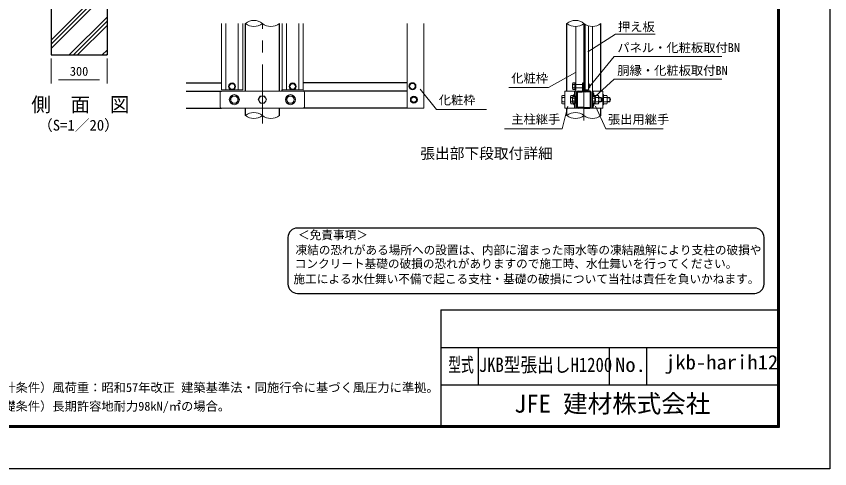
# Model space of a CAD drawing. Units: millimetres, scale not verified. Extents: x -4200 to 4200, y -2970 to 2970.
# Drawn here: x -150 to 4200, y -2970 to -547 of the extents above; entities that cross this region are included whole.
import ezdxf
from ezdxf.enums import TextEntityAlignment as Align

# ---------------------------------------------------------------- set-up
doc = ezdxf.new("R2010")
doc.units = ezdxf.units.MM
doc.header["$LTSCALE"] = 10
doc.linetypes.add('USER1', pattern=[50.8, 31.75, -6.35, 6.35, -6.35])
for name, color, linetype, lineweight in [('0-0_D-TTL', 7, 'Continuous', 25), ('0-1_D-TTL-TXT', 7, 'Continuous', 25), ('0-4_D-STR1', 1, 'Continuous', 25), ('0-5_D-BMK', 2, 'USER1', 13), ('0-6_D-STR-DIM', 7, 'Continuous', 13), ('0-7_0', 7, 'Continuous', 25), ('0-9_D-STR3', 3, 'Continuous', 13), ('0-A_D-STR4', 7, 'Continuous', 25), ('0-B_D-DCR-HCH', 7, 'Continuous', 13), ('0-D_D-STR-TXT', 7, 'Continuous', 13), ('0-E_D-STR2', 7, 'Continuous', 13)]:
    doc.layers.add(name, color=color, linetype=linetype, lineweight=lineweight)
doc.styles.add('ＭＳ ゴシック', font='')
doc.styles.get('ＭＳ ゴシック').set_extended_font_data('MS Gothic')

msp = doc.modelspace()

# ---------------------------------------------------------------- linework, layer by layer
at = {"layer": '0-0_D-TTL'}
for p, q in [((2120.32, -2120), (2120.32, -2740)), ((2120.32, -2120), (3920.32, -2120)), ((2120.32, -2320), (3920.32, -2320)), ((2320.32, -2320), (2320.32, -2520)), ((3020.32, -2320), (3020.32, -2520)), ((3220.32, -2320), (3220.32, -2520)), ((2120.32, -2520), (3920.32, -2520))]:
    msp.add_line(p, q, dxfattribs=at)
at = {"layer": '0-0_D-TTL', "color": 2}
msp.add_lwpolyline([(-4199.68, 2970), (4200.32, 2970), (4200.32, -2970), (-4199.68, -2970)], close=True, dxfattribs=at)
at = {"layer": '0-0_D-TTL'}
for points in [[(-3929.68, 2750), (3930.32, 2750), (3930.32, -2750), (-3929.68, -2750)], [(-3927.18, 2747.5), (3927.82, 2747.5), (3927.82, -2747.5), (-3927.18, -2747.5)], [(-3924.68, 2745), (3925.32, 2745), (3925.32, -2745), (-3924.68, -2745)], [(-3922.18, 2742.5), (3922.82, 2742.5), (3922.82, -2742.5), (-3922.18, -2742.5)], [(-3919.68, 2740), (3920.32, 2740), (3920.32, -2740), (-3919.68, -2740)]]:
    msp.add_lwpolyline(points, close=True, dxfattribs=at)
at = {"layer": '0-1_D-TTL-TXT', "color": 2}
for p, q in [((3798.93, -1681.06), (1353.38, -1681.06)), ((1303.38, -1731.06), (1303.38, -1981.06)), ((3848.93, -1981.06), (3848.93, -1731.06)), ((1353.38, -2031.06), (3798.93, -2031.06))]:
    msp.add_line(p, q, dxfattribs=at)
for centre, start, end in [((1353.38, -1731.06), 90, 180), ((3798.93, -1731.06), 0, 90), ((1353.38, -1981.06), 180, 270), ((3798.93, -1981.06), 270, 0)]:
    msp.add_arc(centre, 50, start, end, dxfattribs=at)
at = {"layer": '0-4_D-STR1'}
for p, q in [((1075.63, -948.87), (1075.63, -585.7)), ((1257.13, -948.87), (1257.13, -585.7)), ((2795.31, -948.87), (2795.31, -585.7)), ((2976.81, -948.87), (2976.81, -585.7)), ((758.46, -903.87), (947.38, -903.87)), ((1940.38, -903.87), (1385.38, -903.87)), ((2883.06, -945.27), (2883.06, -903.87)), ((2889.06, -945.27), (2889.06, -903.87)), ((2892.66, -903.87), (2889.06, -903.87)), ((2892.66, -945.27), (2892.66, -903.87)), ((758.46, -948.87), (947.38, -948.87)), ((1271.38, -948.87), (1271.38, -942.12)), ((1940.38, -948.87), (1385.38, -948.87)), ((2847.06, -1031.67), (2847.06, -956.07)), ((2850.66, -1031.67), (2850.66, -956.07)), ((2854.26, -948.87), (2875.86, -948.87)), ((2854.26, -952.47), (2875.86, -952.47)), ((2917.86, -948.87), (2896.26, -948.87)), ((2917.86, -952.47), (2896.26, -952.47)), ((2921.46, -1031.67), (2921.46, -956.07)), ((2925.06, -1031.67), (2925.06, -956.07)), ((758.46, -1038.87), (947.38, -1038.87)), ((1075.63, -1078.58), (1075.63, -1038.87)), ((1257.13, -1078.58), (1257.13, -1038.87)), ((1940.38, -1038.87), (1385.38, -1038.87)), ((2795.31, -1054.5), (2795.31, -1038.87)), ((2795.31, -1078.58), (2795.31, -1038.87)), ((2886.06, -1035.27), (2854.26, -1035.27)), ((2886.06, -1038.87), (2854.26, -1038.87)), ((2886.06, -1035.27), (2917.86, -1035.27)), ((2886.06, -1038.87), (2917.86, -1038.87)), ((2976.81, -1078.58), (2976.81, -1038.87))]:
    msp.add_line(p, q, dxfattribs=at)
msp.add_lwpolyline([(2879.46, -945.27), (2879.46, -903.87), (2883.06, -903.87)], dxfattribs=at)
for centre, radius, start, end in [((2854.26, -956.07), 7.2, 90, 180), ((2854.26, -956.07), 3.6, 90, 180), ((2875.86, -945.27), 3.6, 270, 0), ((2875.86, -945.27), 7.2, 270, 0), ((2896.26, -945.27), 7.2, 180, 270), ((2896.26, -945.27), 3.6, 180, 270), ((2917.86, -956.07), 7.2, 0, 90), ((2917.86, -956.07), 3.6, 0, 90), ((2854.26, -1031.67), 7.2, 180, 270), ((2854.26, -1031.67), 3.6, 180, 270), ((2917.86, -1031.67), 7.2, 270, 0), ((2917.86, -1031.67), 3.6, 270, 0)]:
    msp.add_arc(centre, radius, start, end, dxfattribs=at)
at = {"layer": '0-5_D-BMK'}
for p, q in [((1166.38, -1122.32), (1166.38, -585.7)), ((2886.06, -1106.22), (2886.06, -585.7)), ((2886.06, -1106.22), (2886.06, -585.7))]:
    msp.add_line(p, q, dxfattribs=at)
at = {"layer": '0-6_D-STR-DIM'}
for p, q in [((36.08, -774.32), (36.08, -907.09)), ((336.08, -774.32), (336.08, -907.09)), ((76.08, -887.09), (296.08, -887.09))]:
    msp.add_line(p, q, dxfattribs=at)
for centre, start, end in [((1121.01, -641.68), 50.97549, 129.02451), ((1121.01, -529.71), 230.97549, 309.02451), ((1211.76, -529.71), 230.97549, 309.02451), ((2840.69, -641.68), 50.97549, 129.02451), ((2840.69, -529.71), 230.97549, 309.02451), ((2931.44, -529.71), 230.97549, 309.02451), ((1121.01, -1134.57), 50.97549, 129.02451), ((1121.01, -1022.6), 230.97549, 309.02451), ((1211.76, -1022.6), 230.97549, 309.02451), ((2840.69, -1134.57), 50.97549, 129.02451), ((2840.69, -1022.6), 230.97549, 309.02451), ((2931.44, -1022.6), 230.97549, 309.02451)]:
    msp.add_arc(centre, 72.06, start, end, dxfattribs=at)
at = {"layer": '0-7_0'}
msp.add_circle((1976.38, -993.87), 15, dxfattribs=at)
msp.add_circle((1976.38, -993.87), 15, dxfattribs=at)
at = {"layer": '0-9_D-STR3'}
for p, q in [((947.38, -942.12), (947.38, -585.7)), ((971.38, -942.12), (971.38, -585.7)), ((1037.38, -942.12), (1037.38, -585.7)), ((1061.38, -942.12), (1061.38, -585.7)), ((1271.38, -942.12), (1271.38, -585.7)), ((1271.38, -585.7), (1271.38, -942.12)), ((1295.38, -942.12), (1295.38, -585.7)), ((1295.38, -585.7), (1295.38, -942.12)), ((1361.38, -942.12), (1361.38, -585.7)), ((1361.38, -585.7), (1361.38, -942.12)), ((1385.38, -942.12), (1385.38, -585.7)), ((1385.38, -585.7), (1385.38, -942.12)), ((2842.26, -1038.87), (2842.26, -601.76)), ((2932.26, -1038.87), (2932.26, -601.77)), ((2825.46, -908.88), (2825.46, -934.87)), ((2827.92, -904.62), (2837.46, -904.62)), ((2827.92, -913.14), (2837.46, -913.14)), ((2837.46, -903.12), (2837.46, -940.62)), ((2837.46, -903.12), (2842.26, -903.12)), ((2837.46, -904.62), (2837.46, -939.12)), ((2837.46, -904.62), (2837.46, -939.12)), ((2842.26, -903.12), (2842.26, -940.62)), ((2842.26, -912.87), (2879.46, -912.87)), ((2883.06, -912.87), (2885.46, -912.87)), ((2886.66, -912.87), (2889.06, -912.87)), ((2892.66, -940.62), (2892.66, -903.12)), ((2912.46, -934.87), (2912.46, -908.88)), ((2912.46, -912.87), (2914.26, -912.87)), ((2912.46, -912.87), (2914.26, -912.87)), ((2914.26, -930.87), (2914.26, -912.87)), ((2917.26, -915.87), (2914.26, -912.87)), ((941.38, -1032.87), (941.38, -954.87)), ((1061.38, -942.12), (947.38, -942.12)), ((947.38, -948.87), (1385.38, -948.87)), ((1271.38, -942.12), (1385.38, -942.12)), ((1271.38, -942.12), (1385.38, -942.12)), ((1391.38, -1032.87), (1391.38, -954.87)), ((2827.92, -930.61), (2837.46, -930.61)), ((2827.92, -939.12), (2837.46, -939.12)), ((2835.96, -976.62), (2835.96, -948.87)), ((2837.46, -940.62), (2842.26, -940.62)), ((2842.26, -930.87), (2879.46, -930.87)), ((2883.06, -930.87), (2885.46, -930.87)), ((2886.66, -930.87), (2889.06, -930.87)), ((2912.46, -915.87), (2917.26, -915.87)), ((2912.46, -930.87), (2914.26, -930.87)), ((2912.46, -930.87), (2914.26, -930.87)), ((2917.26, -927.87), (2914.26, -930.87)), ((2917.26, -927.87), (2917.26, -915.87)), ((2932.26, -948.87), (2986.41, -948.87)), ((2934.66, -948.87), (2934.66, -976.62)), ((2986.41, -948.87), (2986.41, -1038.87)), ((2767.71, -976.99), (2767.71, -1010.76)), ((2770.95, -971.37), (2784.21, -971.37)), ((2770.95, -982.6), (2784.21, -982.6)), ((2814.66, -976.99), (2814.66, -1010.76)), ((2817.9, -971.37), (2831.16, -971.37)), ((2817.9, -982.6), (2825.46, -982.6)), ((2825.46, -980.88), (2825.46, -1006.86)), ((2827.92, -976.62), (2837.46, -976.62)), ((2827.92, -985.14), (2837.46, -985.14)), ((2831.16, -966.87), (2831.16, -976.62)), ((2835.96, -966.87), (2831.16, -966.87)), ((2837.46, -975.12), (2837.46, -1012.62)), ((2837.46, -975.12), (2842.26, -975.12)), ((2837.46, -976.62), (2837.46, -1011.12)), ((2837.46, -976.62), (2837.46, -1011.12)), ((2842.26, -975.12), (2842.26, -1012.62)), ((2942.4, -976.62), (2932.26, -976.62)), ((2942.4, -985.14), (2932.26, -985.14)), ((2934.66, -960.87), (2939.46, -960.87)), ((2934.66, -960.87), (2939.46, -960.87)), ((2939.46, -976.62), (2939.46, -960.87)), ((2939.46, -970.77), (2945.46, -970.77)), ((2941.86, -970.77), (2945.46, -970.77)), ((2944.86, -980.88), (2944.86, -1006.86)), ((2944.86, -985.07), (2947.26, -987.47)), ((2944.86, -1000.28), (2947.26, -1000.28)), ((2944.86, -1002.68), (2947.26, -1000.28)), ((2945.46, -976.62), (2945.46, -970.77)), ((2945.46, -985.67), (2945.46, -970.77)), ((2945.46, -971.37), (2962.86, -971.37)), ((2945.46, -982.62), (2962.86, -982.62)), ((2964.96, -976.54), (2964.96, -1011.18)), ((2978.16, -981.87), (2964.96, -981.87)), ((2964.96, -984.87), (2981.16, -984.87)), ((2978.16, -981.87), (2981.16, -984.87)), ((2978.16, -981.87), (2978.16, -1005.87)), ((2981.16, -984.87), (2981.16, -1002.87)), ((2986.41, -966.87), (2986.41, -1020.87)), ((2991.21, -971.37), (2991.21, -1016.37)), ((2991.21, -971.37), (3008.61, -971.37)), ((2991.21, -982.62), (3008.61, -982.62)), ((3010.71, -976.54), (3010.71, -1011.18)), ((3010.71, -981.87), (3024.21, -981.87)), ((3010.71, -983.91), (3025.18, -983.91)), ((3024.21, -981.87), (3024.21, -1005.87)), ((947.38, -1038.87), (1385.38, -1038.87)), ((2021.38, -1038.87), (1940.38, -1038.87)), ((2770.95, -1005.15), (2784.21, -1005.15)), ((2770.95, -1016.37), (2784.21, -1016.37)), ((2817.9, -1005.15), (2825.46, -1005.15)), ((2817.9, -1016.37), (2831.16, -1016.37)), ((2827.92, -1002.61), (2837.46, -1002.61)), ((2827.92, -1011.12), (2837.46, -1011.12)), ((2831.16, -1011.12), (2831.16, -1020.87)), ((2835.96, -1020.87), (2831.16, -1020.87)), ((2835.96, -1038.87), (2835.96, -1011.12)), ((2837.46, -1012.62), (2842.26, -1012.62)), ((2842.26, -1038.87), (2986.41, -1038.87)), ((2942.4, -1002.61), (2932.26, -1002.61)), ((2942.4, -1011.12), (2932.26, -1011.12)), ((2934.66, -1011.12), (2934.66, -1038.87)), ((2934.66, -1026.87), (2939.46, -1026.87)), ((2939.46, -1026.87), (2939.46, -1011.12)), ((2939.46, -1016.97), (2945.46, -1016.97)), ((2941.86, -1016.97), (2945.46, -1016.97)), ((2945.46, -1016.97), (2945.46, -1002.08)), ((2945.46, -1005.12), (2962.86, -1005.12)), ((2945.46, -1016.97), (2945.46, -1011.12)), ((2945.46, -1016.37), (2962.86, -1016.37)), ((2964.96, -1002.87), (2981.16, -1002.87)), ((2978.16, -1005.87), (2964.96, -1005.87)), ((2978.16, -1005.87), (2981.16, -1002.87)), ((2991.21, -1020.87), (2986.41, -1020.87)), ((2991.21, -1005.12), (3008.61, -1005.12)), ((2991.21, -1016.37), (3008.61, -1016.37)), ((3010.71, -1003.84), (3025.18, -1003.84)), ((3010.71, -1005.87), (3024.21, -1005.87))]:
    msp.add_line(p, q, dxfattribs=at)
for points in [[(1940.38, -585.7), (1940.38, -1038.87), (2030.38, -1038.87), (2030.38, -585.7)], [(2910.65, -598.71), (2910.65, -942.12), (2892.66, -942.12), (2892.66, -590.46)], [(2842.26, -1038.87), (2784.21, -1038.87), (2784.21, -948.87), (2842.26, -948.87)], [(2912.46, -927.87), (2917.26, -927.87), (2917.26, -915.87)], [(2944.86, -987.47), (2947.26, -987.47), (2947.26, -1000.28)], [(2991.21, -1020.87), (2991.21, -966.87), (2986.41, -966.87)]]:
    msp.add_lwpolyline(points, dxfattribs=at)
for points in [[(1021.71, -923.37), (1013.04, -938.37), (995.72, -938.37), (987.06, -923.37), (995.72, -908.37), (1013.04, -908.37)], [(1345.71, -923.37), (1337.04, -938.37), (1319.72, -938.37), (1311.06, -923.37), (1319.72, -908.37), (1337.04, -908.37)], [(1986.21, -921.87), (1977.54, -936.87), (1960.22, -936.87), (1951.56, -921.87), (1960.22, -906.87), (1977.54, -906.87)], [(1038.88, -993.87), (1027.66, -1013.37), (1005.11, -1013.37), (993.88, -993.87), (1005.11, -974.37), (1027.66, -974.37)], [(1188.88, -993.87), (1177.66, -1013.37), (1155.11, -1013.37), (1143.88, -993.87), (1155.11, -974.37), (1177.66, -974.37)], [(1338.88, -993.87), (1327.66, -1013.37), (1305.11, -1013.37), (1293.88, -993.87), (1305.11, -974.37), (1327.66, -974.37)], [(1993.71, -993.87), (1985.04, -1008.87), (1967.72, -1008.87), (1959.06, -993.87), (1967.72, -978.87), (1985.04, -978.87)]]:
    msp.add_lwpolyline(points, close=True, dxfattribs=at)
for centre, radius in [((1004.38, -923.37), 18.75), ((1004.38, -923.37), 15), ((1328.38, -923.37), 18.75), ((1328.38, -923.37), 15), ((1968.88, -921.87), 18.75), ((1968.88, -921.87), 15), ((1016.38, -993.87), 27), ((1016.38, -993.87), 19.5), ((1166.38, -993.87), 19.5), ((1316.38, -993.87), 27), ((1316.38, -993.87), 19.5), ((1976.38, -993.87), 18.75), ((1976.38, -993.87), 15)]:
    msp.add_circle(centre, radius, dxfattribs=at)
for centre, radius, start, end in [((2830.38, -908.88), 4.92, 120, 240), ((2842.19, -921.87), 16.73, 148.543, 211.457), ((2907.54, -908.88), 4.92, 309.18902, 50.81098), ((947.38, -954.87), 6, 90, 180), ((1385.38, -954.87), 6, 0, 90), ((2830.38, -934.87), 4.92, 120, 240), ((2895.73, -921.87), 16.73, 333.09988, 26.90012), ((2907.54, -934.87), 4.92, 309.18902, 50.81098), ((2774.19, -976.99), 6.48, 120, 240), ((2788.95, -993.87), 21.24, 147.93138, 212.06862), ((2821.14, -976.99), 6.48, 120, 240), ((2835.9, -993.87), 21.24, 147.93138, 212.06862), ((2830.38, -980.88), 4.92, 120, 240), ((2842.19, -993.87), 16.73, 148.543, 211.457), ((2939.94, -980.88), 4.92, 300, 60), ((2928.13, -993.87), 16.73, 328.543, 31.457), ((2956.43, -977), 8.55, 318.83491, 41.16509), ((2933.78, -993.87), 31.18, 338.85295, 21.14705), ((3002.18, -977), 8.55, 318.83491, 41.16509), ((2979.53, -993.87), 31.18, 338.85295, 21.14705), ((3001.71, -993.87), 25.5, 331.92751, 28.07249), ((3001.71, -993.87), 25.5, 340.25008, 19.74992), ((947.38, -1032.87), 6, 180, 270), ((1385.38, -1032.87), 6, 270, 0), ((2774.19, -1010.76), 6.48, 120, 240), ((2821.14, -1010.76), 6.48, 120, 240), ((2830.38, -1006.86), 4.92, 120, 240), ((2939.94, -1006.86), 4.92, 300, 60), ((2956.42, -1010.75), 8.55, 318.86505, 41.13495), ((3002.17, -1010.75), 8.55, 318.86505, 41.13495)]:
    msp.add_arc(centre, radius, start, end, dxfattribs=at)
at = {"layer": '0-A_D-STR4'}
for p, q in [((36.08, -154.32), (36.08, -754.32)), ((336.08, -154.32), (336.08, -754.32)), ((36.08, -754.32), (336.08, -754.32))]:
    msp.add_line(p, q, dxfattribs=at)
at = {"layer": '0-B_D-DCR-HCH'}
for p, q in [((36.08, -675.16), (336.08, -375.16)), ((36.08, -697.26), (336.08, -397.26)), ((36.08, -719.36), (336.08, -419.36)), ((133.7, -754.32), (336.08, -551.94)), ((155.8, -754.32), (336.08, -574.03)), ((177.89, -754.32), (336.08, -596.13)), ((310.48, -754.32), (336.08, -728.71)), ((332.57, -754.32), (336.08, -750.81))]:
    msp.add_line(p, q, dxfattribs=at)
at = {"layer": '0-D_D-STR-TXT'}
for p, q in [((3054.71, -643.25), (2906.88, -737.9)), ((3054.71, -643.25), (3266.39, -643.25)), ((3048.06, -762.86), (2918.53, -920.33)), ((3048.06, -762.86), (3623.59, -762.86)), ((2696.08, -929.42), (2841.61, -848.41)), ((3048.06, -884.77), (2943.94, -979.54)), ((3048.06, -884.77), (3623.59, -884.77)), ((2097.2, -1046.33), (2010.02, -938.43)), ((2696.08, -929.42), (2484.4, -929.42)), ((2769.65, -1150.72), (2799.17, -1029.21)), ((3002.48, -1150.72), (2948.4, -1029.09)), ((2097.2, -1046.33), (2365.27, -1046.33)), ((2769.65, -1150.72), (2462.03, -1150.72)), ((3002.48, -1150.72), (3310.1, -1150.72))]:
    msp.add_line(p, q, dxfattribs=at)
at = {"layer": '0-E_D-STR2'}
for p, q in [((2885.46, -954.12), (2885.46, -586.18)), ((2886.66, -954.12), (2886.66, -586.18)), ((2886.66, -954.12), (2885.46, -954.12))]:
    msp.add_line(p, q, dxfattribs=at)

# ---------------------------------------------------------------- texts
at = {"layer": '0-1_D-TTL-TXT', "style": 'ＭＳ ゴシック'}
for s, height, p in [('側\u3000面\u3000図', 76.98, (-69.63, -1081.43)), ('（S=1／20）', 57.7, (-33.22, -1176.84)), ('張出部下段取付詳細', 57.7, (2010.84, -1327.58)), ('＜免責事項＞ \u3000\u3000', 45.67, (1357.08, -1755.24)), ('凍結の恐れがある場所への設置は、内部に溜まった雨水等の凍結融解により支柱の破損や', 45.67, (1343.56, -1835.74)), ('コンクリート基礎の破損の恐れがありますので施工時、水仕舞いを行ってください。', 45.67, (1339.45, -1909.16)), ('施工による水仕舞い不備で起こる支柱・基礎の破損について当社は責任を負いかねます。 ', 45.67, (1332.46, -1990.65)), ('（設計条件）風荷重：昭和57年改正 建築基準法・同施行令に基づく風圧力に準拠。', 48.09, (-350.28, -2573.6)), ('JFE 建材株式会社', 96.21, (2512.7, -2698.5)), ('（基礎条件）長期許容地耐力98kN/㎡の場合。', 48.09, (-350.28, -2673.6))]:
    msp.add_text(s, height=height, dxfattribs=at).set_placement(p, align=Align.BOTTOM_LEFT)
for s, height, width, p in [('型式', 76.97, 0.65, (2160.59, -2474.8)), ('JKB型張出しH1200', 76.97, 0.85, (2323.92, -2474.8)), ('No.', 76.98, 1.05, (3052.32, -2474.8)), ('jkb-harih12', 76.98, 1.05, (3319.65, -2461.47))]:
    msp.add_text(s, height=height, dxfattribs=dict(at, width=width)).set_placement(p, align=Align.BOTTOM_LEFT)
at = {"layer": '0-6_D-STR-DIM', "style": 'ＭＳ ゴシック'}
msp.add_text('300', height=48.09, dxfattribs=at).set_placement((137.21, -880.34), align=Align.BOTTOM_LEFT)
at = {"layer": '0-D_D-STR-TXT', "style": 'ＭＳ ゴシック'}
for s, p in [('押え板', (3067.51, -641.92)), ('パネル・化粧板取付BN', (3064.64, -753.89)), ('胴縁・化粧板取付BN', (3064.39, -875.79)), ('化粧枠', (2496.95, -917.27)), ('化粧枠', (2109.75, -1034.18)), ('主柱継手', (2497.4, -1136.97)), ('張出用継手', (3014.28, -1137.57))]:
    msp.add_text(s, height=48.09, dxfattribs=at).set_placement(p, align=Align.BOTTOM_LEFT)

doc.saveas('drawing.dxf')
